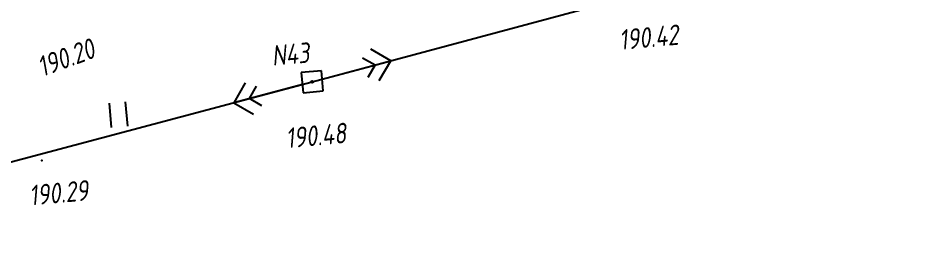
# Paper-space layout 'Лист3' of a CAD drawing. Header units: millimetres. Extents: x -693 to 409, y -3 to 286.
# Drawn here: x -445.8 to -357.3, y 154.4 to 176.1 of the extents above; entities that cross this region are included whole.
import ezdxf

# ---------------------------------------------------------------- set-up
doc = ezdxf.new("R2010")
doc.units = ezdxf.units.MM
doc.linetypes.add('CONTI', pattern=[0])
for name, color, linetype in [('NAD_MDEFAULT', 7, 'CONTI'), ('PI_OTDEFAULT', 172, 'CONTI'), ('PI_TTDEFAULT', 5, 'CONTI'), ('SIT_LDEFAULT', 7, 'CONTI'), ('USLZNDEFAULT', 7, 'CONTI'), ('ZAPSKDEFAULT', 7, 'CONTI')]:
    doc.layers.add(name, color=color, linetype=linetype)
doc.styles.add('eskd', font='isocpeur.ttf', dxfattribs={"width": 1.2, "height": 2})

# ---------------------------------------------------------------- blocks, each defined once
blk = doc.blocks.new('BL_2011')
at = {"color": 0}
for p, q in [((0, 0), (0, 2.4)), ((1.6, 0), (1.6, 2.4))]:
    blk.add_line(p, q, dxfattribs=at)
blk = doc.blocks.new('BL_27')
at = {"color": 0}
for p, q in [((1, 1), (-1, 1)), ((-1, 1), (-1, -1)), ((1, -1), (1, 1)), ((-1, -1), (1, -1))]:
    blk.add_line(p, q, dxfattribs=at)
blk.add_circle((0, 0), 0.1, dxfattribs=at)

psp = doc.layouts.new('Лист3')

# ---------------------------------------------------------------- linework, layer by layer
at = {"layer": 'PI_TTDEFAULT', "color": 5}
for p in [(-416.818, 169.859, 190.476), (-443.426, 162.106, 190.286)]:
    psp.add_point(p, dxfattribs=at)
at = {"layer": 'SIT_LDEFAULT', "color": 7}
for p, q in [((-416.818, 169.859), (-357.286, 185.853)), ((-409.095, 171.931), (-411.05, 173.069)), ((-415.85, 170.119), (-409.095, 171.931)), ((-411.865, 172.224), (-410.637, 171.516)), ((-410.223, 169.974), (-409.095, 171.931)), ((-410.637, 171.516), (-411.344, 170.298)), ((-475.073, 154.377), (-416.818, 169.859)), ((-423.409, 169.765), (-424.548, 167.8)), ((-417.786, 169.6), (-424.548, 167.8)), ((-423.006, 168.214), (-422.298, 169.442)), ((-421.778, 167.506), (-423.006, 168.214)), ((-424.548, 167.8), (-422.591, 166.672))]:
    psp.add_line(p, q, dxfattribs=at)

# ---------------------------------------------------------------- block references
at = {"layer": 'USLZNDEFAULT', "color": 7, "rotation": 5.244115039693725}
psp.add_blockref('BL_27', (-416.818, 169.859), dxfattribs=at)
at = {"layer": 'ZAPSKDEFAULT', "color": 7, "rotation": 5.244115039693725}
psp.add_blockref('BL_2011', (-436.567, 165.351), dxfattribs=at)

# ---------------------------------------------------------------- texts
at = {"layer": 'NAD_MDEFAULT', "color": 7, "style": 'eskd', "oblique": 10, "width": 0.8}
psp.add_text('N43', height=2, rotation=5.24412, dxfattribs=at).set_placement((-420.722, 171.422))
at = {"layer": 'PI_OTDEFAULT', "color": 172, "style": 'eskd', "oblique": 10, "width": 0.8}
for s, rotation, p in [('190.42', 5.24412, (-386.525, 172.984)), ('190.20', 20.24412, (-443.405, 170.311)), ('190.48', 5.24412, (-419.336, 163.303)), ('190.29', 5.24412, (-444.592, 157.665))]:
    psp.add_text(s, height=2, rotation=rotation, dxfattribs=at).set_placement(p)

doc.saveas('drawing.dxf')
